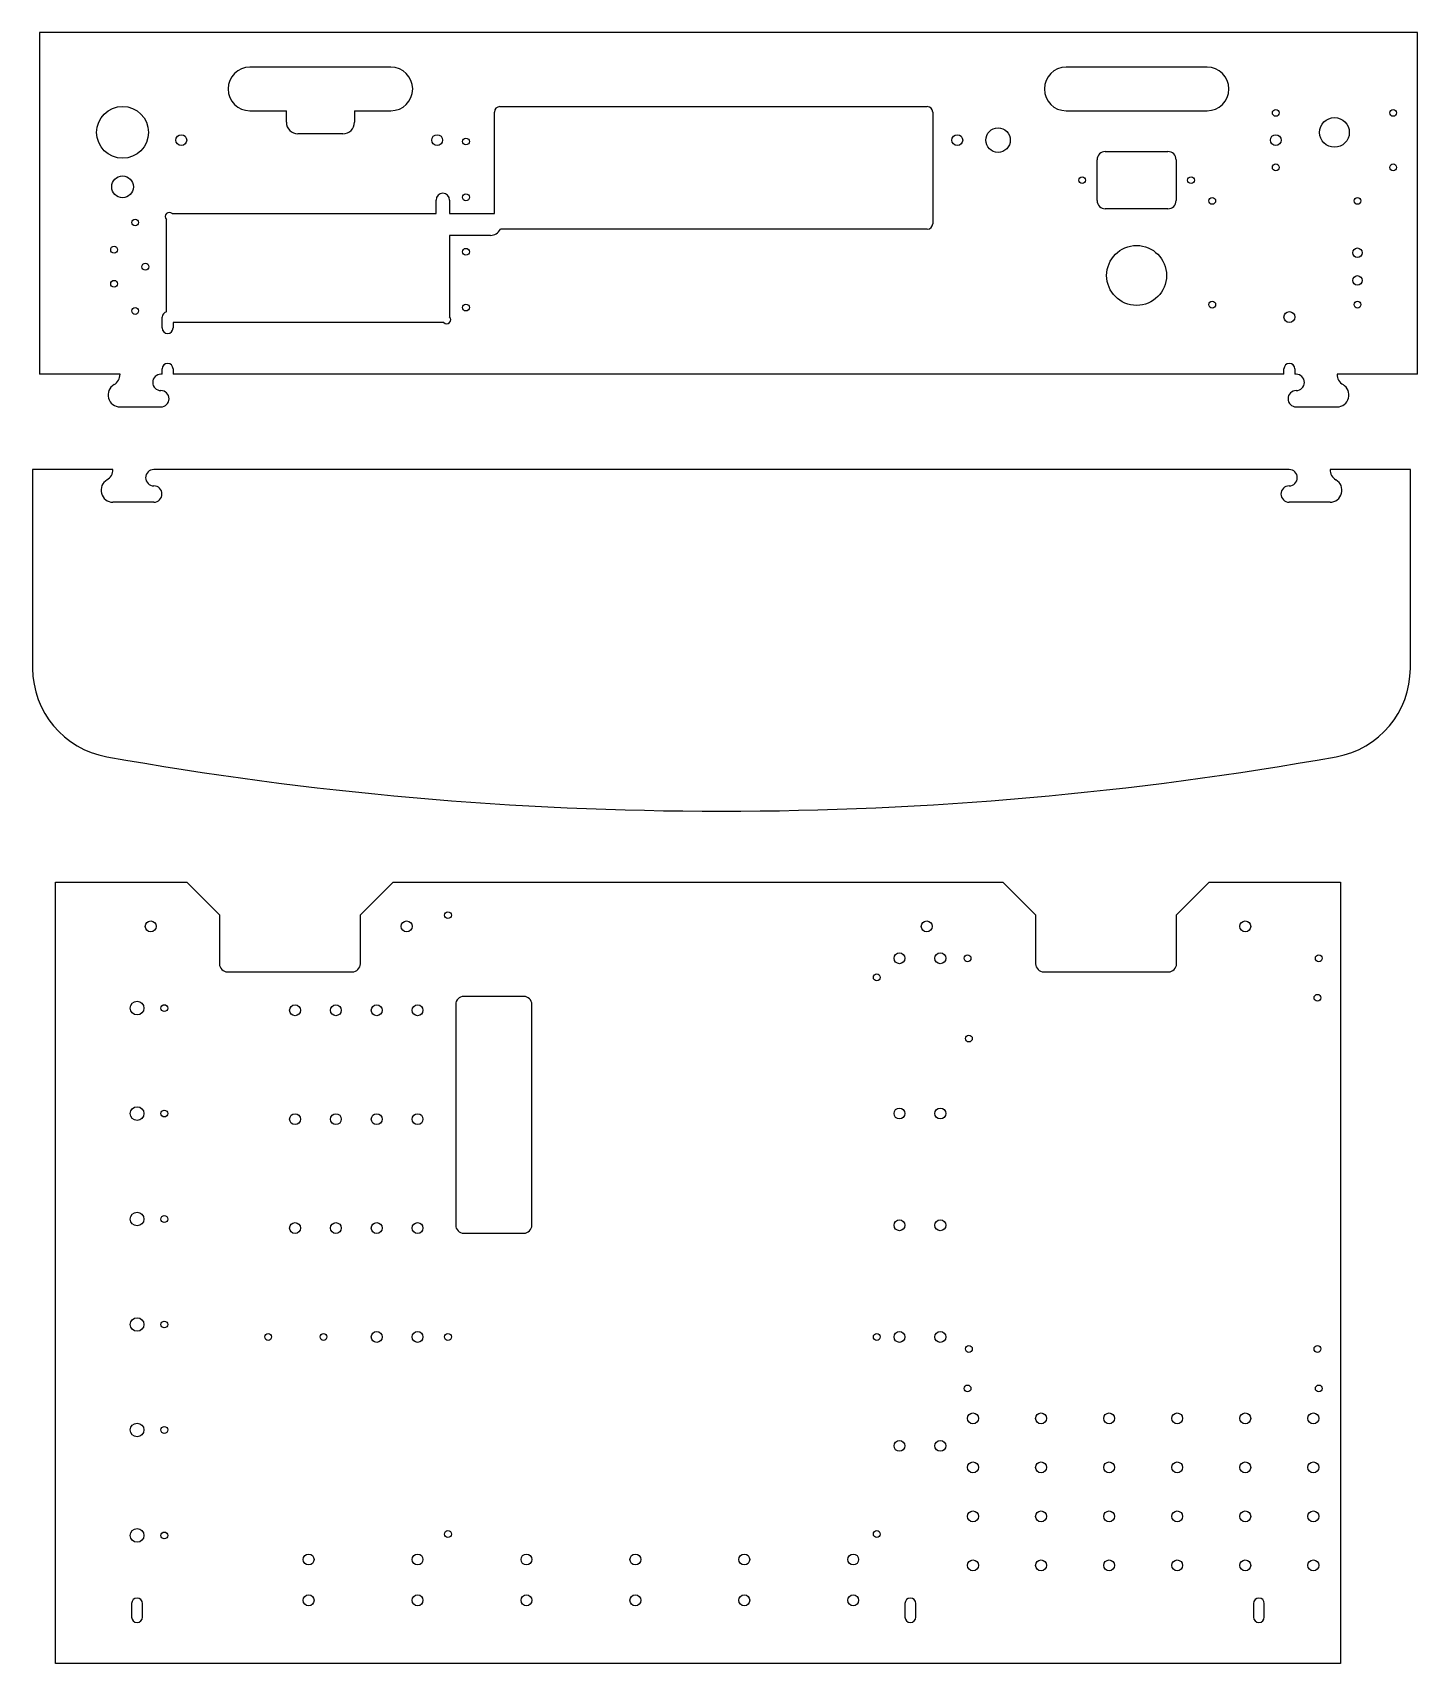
# Model space of a CAD drawing. Header units: millimetres. Extents: x 21 to 530, y 227 to 826.
import ezdxf

# ---------------------------------------------------------------- set-up
doc = ezdxf.new("R2010")
doc.units = ezdxf.units.MM

msp = doc.modelspace()

# ---------------------------------------------------------------- linework, layer by layer
at = {"color": 7, "linetype": 'Continuous', "lineweight": 25}
for p, q in [((23.98, 826.28), (23.98, 700.78)), ((529.98, 826.28), (23.98, 826.28)), ((529.98, 700.78), (529.98, 826.28)), ((152.98, 813.58), (101.23, 813.58)), ((452.73, 813.58), (400.98, 813.58)), ((101.23, 797.58), (114.61, 797.58)), ((114.61, 793.33), (114.61, 797.58)), ((139.61, 797.58), (139.61, 793.33)), ((139.61, 797.58), (152.98, 797.58)), ((190.98, 759.78), (190.98, 797.08)), ((192.98, 799.08), (349.98, 799.08)), ((351.98, 797.08), (351.98, 756.08)), ((400.98, 797.58), (452.73, 797.58)), ((135.36, 789.08), (118.86, 789.08)), ((412.36, 764.58), (412.36, 779.58)), ((415.36, 782.58), (438.36, 782.58)), ((441.36, 779.58), (441.36, 764.58)), ((169.56, 759.78), (169.56, 764.78)), ((174.56, 764.78), (174.56, 759.78)), ((438.36, 761.58), (415.36, 761.58)), ((70.56, 723.73), (70.56, 757.65)), ((72.68, 759.78), (169.56, 759.78)), ((174.56, 759.78), (190.98, 759.78)), ((174.56, 751.78), (174.56, 721.9)), ((189.56, 751.78), (174.56, 751.78)), ((349.98, 754.08), (193.18, 754.08)), ((68.98, 717.78), (68.98, 721.78)), ((72.98, 719.78), (72.98, 717.78)), ((172.44, 719.78), (72.98, 719.78)), ((68.98, 700.78), (68.98, 702.78)), ((72.98, 702.78), (72.98, 700.78)), ((480.98, 700.78), (480.98, 702.78)), ((484.98, 702.78), (484.98, 700.78)), ((53.49, 700.78), (23.98, 700.78)), ((68.98, 700.78), (68.49, 700.78)), ((480.98, 700.78), (72.98, 700.78)), ((485.47, 700.78), (484.98, 700.78)), ((529.98, 700.78), (500.47, 700.78)), ((53.49, 688.78), (68.49, 688.78)), ((485.47, 688.78), (500.47, 688.78)), ((21.4, 665.8), (21.4, 592.79)), ((50.91, 665.8), (21.4, 665.8)), ((482.89, 665.8), (65.91, 665.8)), ((527.4, 665.8), (497.89, 665.8)), ((527.4, 592.79), (527.4, 665.8)), ((65.91, 653.8), (50.91, 653.8)), ((497.89, 653.8), (482.89, 653.8)), ((29.77, 227.27), (29.77, 514.27)), ((29.77, 514.27), (78.02, 514.27)), ((90.02, 502.27), (78.02, 514.27)), ((153.77, 514.27), (141.77, 502.27)), ((153.77, 514.27), (377.77, 514.27)), ((389.77, 502.27), (377.77, 514.27)), ((453.52, 514.27), (441.52, 502.27)), ((453.52, 514.27), (501.77, 514.27)), ((501.77, 514.27), (501.77, 227.27)), ((90.02, 502.27), (90.02, 484.27)), ((141.77, 484.27), (141.77, 502.27)), ((389.77, 502.27), (389.77, 484.27)), ((441.52, 484.27), (441.52, 502.27)), ((93.02, 481.27), (138.77, 481.27)), ((392.77, 481.27), (438.52, 481.27)), ((176.77, 469.27), (176.77, 388.27)), ((201.77, 472.27), (179.77, 472.27)), ((204.77, 388.27), (204.77, 469.27)), ((179.77, 385.27), (201.77, 385.27)), ((57.77, 249.27), (57.77, 244.27)), ((61.77, 244.27), (61.77, 249.27)), ((341.77, 249.27), (341.77, 244.27)), ((345.77, 244.27), (345.77, 249.27)), ((469.77, 249.27), (469.77, 244.27)), ((473.77, 244.27), (473.77, 249.27)), ((501.77, 227.27), (29.77, 227.27))]:
    msp.add_line(p, q, dxfattribs=at)
for centre, radius in [((54.43, 789.63), 9.52), ((477.98, 796.78), 1.25), ((521.08, 796.78), 1.25), ((375.98, 786.78), 4.5), ((499.53, 789.63), 5.45), ((75.98, 786.78), 2), ((169.98, 786.78), 2), ((180.56, 786.28), 1.25), ((360.98, 786.78), 2), ((477.98, 786.78), 2), ((54.43, 769.63), 4), ((406.86, 772.08), 1.25), ((446.86, 772.08), 1.25), ((477.98, 776.78), 1.25), ((521.08, 776.78), 1.25), ((180.56, 765.78), 1.25), ((454.64, 764.47), 1.25), ((507.98, 764.47), 1.25), ((59.05, 756.53), 1.25), ((51.31, 746.53), 1.25), ((180.56, 745.78), 1.25), ((426.86, 737.08), 11), ((507.98, 745.42), 1.75), ((62.8, 740.28), 1.25), ((507.98, 735.26), 1.75), ((51.31, 734.03), 1.25), ((59.05, 724.03), 1.25), ((180.56, 725.28), 1.25), ((454.64, 726.37), 1.25), ((507.98, 726.37), 1.25), ((482.98, 721.78), 2), ((173.94, 502.11), 1.25), ((64.77, 497.97), 2), ((158.77, 497.97), 2), ((349.77, 497.97), 2), ((466.77, 497.97), 2), ((339.77, 486.27), 2), ((354.77, 486.27), 2), ((364.77, 486.27), 1.25), ((493.77, 486.27), 1.25), ((331.42, 479.25), 1.25), ((59.77, 467.97), 2.5), ((69.77, 467.97), 1.25), ((117.77, 467.17), 2), ((132.77, 467.17), 2), ((147.77, 467.17), 2), ((162.77, 467.17), 2), ((493.27, 471.77), 1.25), ((365.27, 456.77), 1.25), ((59.77, 429.23), 2.5), ((69.77, 429.23), 1.25), ((117.77, 427.17), 2), ((132.77, 427.17), 2), ((147.77, 427.17), 2), ((162.77, 427.17), 2), ((339.77, 429.25), 2), ((354.77, 429.25), 2), ((59.77, 390.49), 2.5), ((69.77, 390.49), 1.25), ((339.77, 388.21), 2), ((354.77, 388.21), 2), ((117.77, 387.17), 2), ((132.77, 387.17), 2), ((147.77, 387.17), 2), ((162.77, 387.17), 2), ((59.77, 351.75), 2.5), ((69.77, 351.75), 1.25), ((107.9, 347.17), 1.25), ((128.22, 347.17), 1.25), ((147.77, 347.17), 2), ((162.77, 347.17), 2), ((173.94, 347.17), 1.25), ((331.42, 347.17), 1.25), ((339.77, 347.17), 2), ((354.77, 347.17), 2), ((365.27, 342.77), 1.25), ((493.27, 342.77), 1.25), ((364.77, 328.27), 1.25), ((493.77, 328.27), 1.25), ((366.77, 317.27), 2), ((391.77, 317.27), 2), ((416.77, 317.27), 2), ((441.77, 317.27), 2), ((466.77, 317.27), 2), ((491.77, 317.27), 2), ((59.77, 313.01), 2.5), ((69.77, 313.01), 1.25), ((339.77, 307.17), 2), ((354.77, 307.17), 2), ((366.77, 299.27), 2), ((391.77, 299.27), 2), ((416.77, 299.27), 2), ((441.77, 299.27), 2), ((466.77, 299.27), 2), ((491.77, 299.27), 2), ((366.77, 281.27), 2), ((391.77, 281.27), 2), ((416.77, 281.27), 2), ((441.77, 281.27), 2), ((466.77, 281.27), 2), ((491.77, 281.27), 2), ((59.77, 274.27), 2.5), ((173.94, 274.78), 1.25), ((331.42, 274.78), 1.25), ((69.77, 274.27), 1.25), ((122.77, 265.43), 2), ((162.77, 265.43), 2), ((202.77, 265.43), 2), ((242.77, 265.43), 2), ((282.77, 265.43), 2), ((322.77, 265.43), 2), ((366.77, 263.27), 2), ((391.77, 263.27), 2), ((416.77, 263.27), 2), ((441.77, 263.27), 2), ((466.77, 263.27), 2), ((491.77, 263.27), 2), ((122.77, 250.43), 2), ((162.77, 250.43), 2), ((202.77, 250.43), 2), ((242.77, 250.43), 2), ((282.77, 250.43), 2), ((322.77, 250.43), 2)]:
    msp.add_circle(centre, radius, dxfattribs=at)
for centre, radius, start, end in [((101.23, 805.58), 8, 90, 270), ((152.98, 805.58), 8, 270, 90), ((400.98, 805.58), 8, 90, 270), ((452.73, 805.58), 8, 270, 90), ((192.98, 797.08), 2, 90, 180), ((349.98, 797.08), 2, 0, 90), ((118.86, 793.33), 4.25, 180, 270), ((135.36, 793.33), 4.25, 270, 0), ((415.36, 779.58), 3, 90, 180), ((438.36, 779.58), 3, 0, 90), ((172.06, 764.78), 2.5, 0, 180), ((415.36, 764.58), 3, 180, 270), ((438.36, 764.58), 3, 270, 0), ((71.62, 758.72), 1.5, 45, 225), ((349.98, 756.08), 2, 270, 0), ((189.56, 755.78), 4, 270, 334.84934), ((70.98, 721.78), 2, 102.12235, 180), ((173.5, 720.84), 1.5, 225, 45), ((70.98, 717.78), 2, 180, 0), ((70.98, 702.78), 2, 0, 180), ((482.98, 702.78), 2, 0, 180), ((53.49, 693.17), 4.39, 120, 270), ((49.1, 700.78), 4.39, 300, 0), ((68.49, 697.78), 3, 90, 270), ((485.47, 697.78), 3, 270, 90), ((504.86, 700.78), 4.39, 180, 240), ((500.47, 693.17), 4.39, 270, 60), ((68.49, 691.78), 3, 270, 90), ((485.47, 691.78), 3, 90, 270), ((46.51, 665.8), 4.39, 300, 0), ((65.91, 662.8), 3, 90, 270), ((482.89, 662.8), 3, 270, 90), ((502.28, 665.8), 4.39, 180, 240), ((50.91, 658.19), 4.39, 120, 270), ((65.91, 656.8), 3, 270, 90), ((482.89, 656.8), 3, 90, 270), ((497.89, 658.19), 4.39, 270, 60), ((54.4, 592.79), 33, 180, 259.87406), ((494.4, 592.79), 33, 280.12594, 0), ((274.4, 1824.63), 1284.33, 259.87406, 280.12594), ((93.02, 484.27), 3, 180, 270), ((138.77, 484.27), 3, 270, 0), ((392.77, 484.27), 3, 180, 270), ((438.52, 484.27), 3, 270, 360), ((179.77, 469.27), 3, 90, 180), ((201.77, 469.27), 3, 0, 90), ((179.77, 388.27), 3, 180, 270), ((201.77, 388.27), 3, 270, 0), ((59.77, 249.27), 2, 0, 180), ((343.77, 249.27), 2, 0, 180), ((471.77, 249.27), 2, 0, 180), ((59.77, 244.27), 2, 180, 0), ((343.77, 244.27), 2, 180, 0), ((471.77, 244.27), 2, 180, 0)]:
    msp.add_arc(centre, radius, start, end, dxfattribs=at)

doc.saveas('drawing.dxf')
